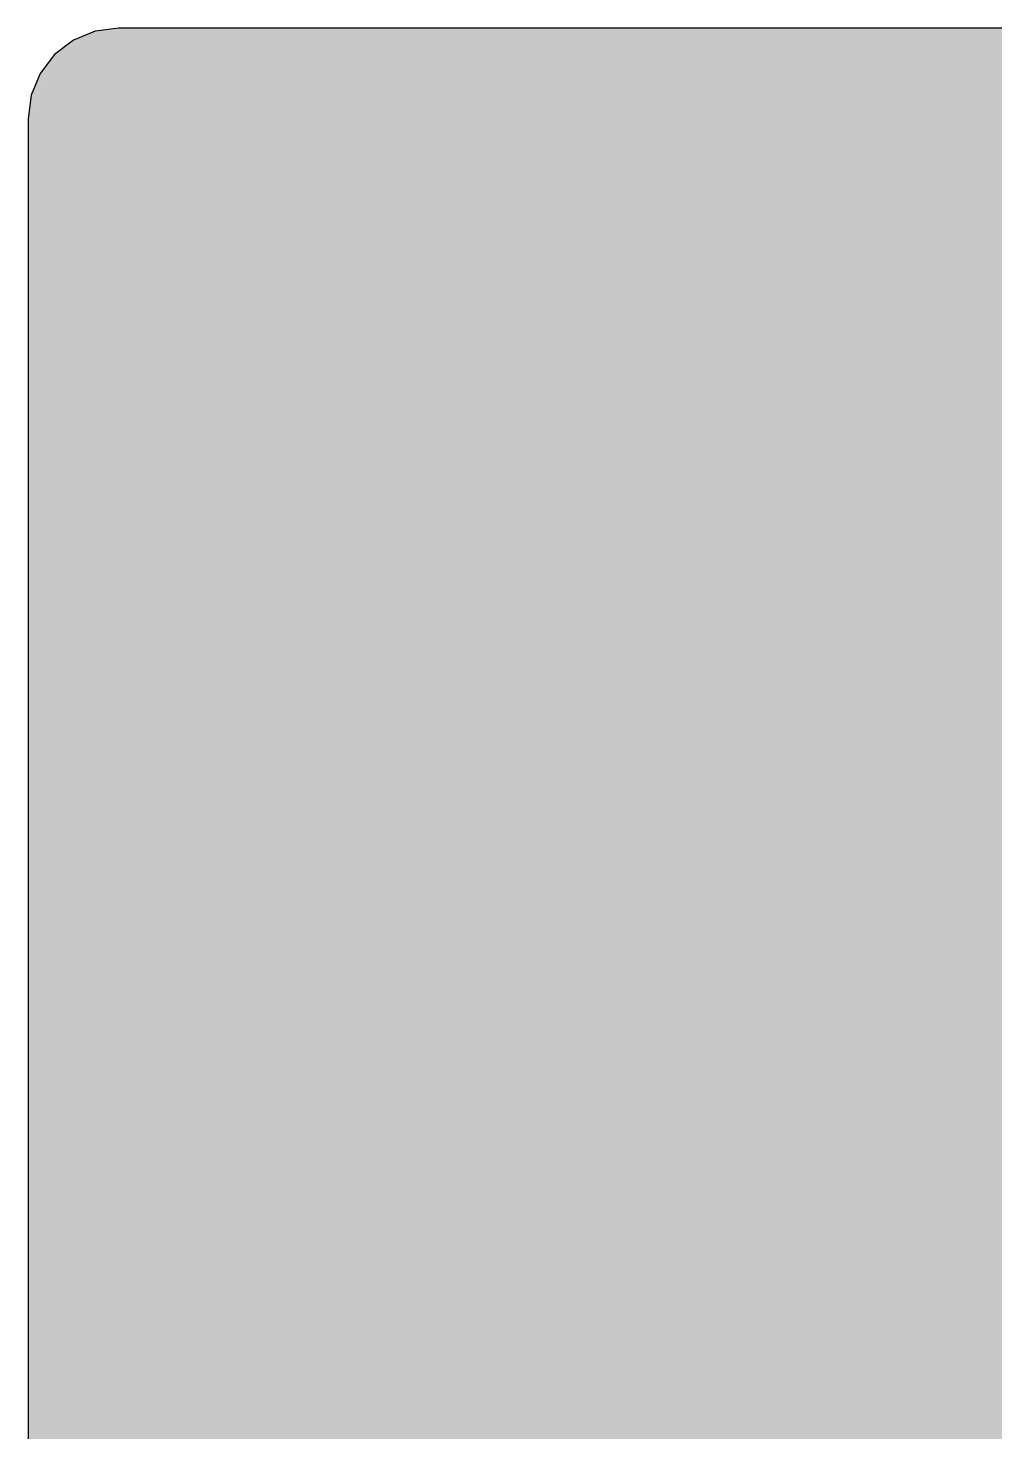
# Model space of a CAD drawing. Extents: x 0 to 756, y -25 to 420.
# Drawn here: x 331.659 to 332.726, y 314.625 to 316.173 of the extents above; entities that cross this region are included whole.
import ezdxf

# ---------------------------------------------------------------- set-up
doc = ezdxf.new("R2010")
doc.units = 0
doc.layers.get('0').update_dxf_attribs({"lineweight": 25})
doc.layers.add('0-Shading', color=7, linetype='Continuous', lineweight=25)

# ---------------------------------------------------------------- blocks, each defined once
blk = doc.blocks.new('Shading-A0T78ONBOY', base_point=(329.6628, 313.8124))
at = {"layer": '0-Shading', "color": 7, "true_color": 0xffffff}
for points in [[(331.6594, 316.0729), (331.7563, 316.0729), (331.7594, 316.1729)], [(331.6594, 316.0729), (331.7551, 316.0729), (331.7594, 316.1729)], [(331.6841, 314.4113), (342.2237, 314.4113), (331.7594, 316.1729)], [(331.6981, 314.2146), (333.4333, 314.2146), (331.7594, 316.1729)], [(331.756, 316.1696), (331.7335, 316.1696), (331.7594, 316.1729)], [(331.756, 316.1696), (331.7335, 316.1696), (331.7594, 316.1729)], [(333.4333, 314.2146), (331.7594, 316.1729), (345.5594, 316.1729)], [(342.2237, 314.4113), (345.6347, 314.4113), (331.7594, 316.1729)], [(345.6347, 314.4113), (331.7594, 316.1729), (345.5594, 316.1729)], [(331.6594, 316.0729), (331.756, 316.1696), (331.7335, 316.1696)], [(331.6594, 316.0729), (331.756, 316.1696), (331.7335, 316.1696)], [(331.6594, 316.0729), (331.7258, 316.1595), (331.7094, 316.1595)], [(331.6594, 316.0729), (331.7258, 316.1595), (331.7094, 316.1595)], [(331.7002, 316.1436), (331.6887, 316.1436), (331.7094, 316.1595)], [(331.7002, 316.1436), (331.6887, 316.1436), (331.7094, 316.1595)], [(331.7258, 316.1595), (331.7094, 316.1595), (331.7335, 316.1696)], [(331.7258, 316.1595), (331.7094, 316.1595), (331.7335, 316.1696)], [(331.6594, 316.0729), (331.7002, 316.1436), (331.6887, 316.1436)], [(331.6594, 316.0729), (331.7002, 316.1436), (331.6887, 316.1436)], [(331.6801, 316.123), (331.6728, 316.123), (331.6887, 316.1436)], [(331.6801, 316.123), (331.6728, 316.123), (331.6887, 316.1436)], [(331.6594, 316.0729), (331.6801, 316.123), (331.6728, 316.123)], [(331.6594, 316.0729), (331.6801, 316.123), (331.6728, 316.123)], [(331.6663, 316.0988), (331.6628, 316.0988), (331.6728, 316.123)], [(331.6663, 316.0988), (331.6628, 316.0988), (331.6728, 316.123)], [(331.6594, 316.0729), (331.6663, 316.0988), (331.6628, 316.0988)], [(331.6594, 316.0729), (331.6663, 316.0988), (331.6628, 316.0988)], [(331.6594, 314.2146), (331.6854, 314.2146), (331.6594, 316.0729)], [(331.6854, 314.2146), (331.6981, 314.2146), (331.6594, 316.0729)], [(331.6981, 314.2146), (331.6594, 316.0729), (331.7563, 316.0729)], [(331.6594, 314.4113), (331.6841, 314.4113), (331.6594, 316.0729)], [(331.6841, 314.4113), (331.6594, 316.0729), (331.7551, 316.0729)]]:
    blk.add_solid(points, dxfattribs=at)
blk = doc.blocks.new('3D-Objekt-A0T78OT1OY', base_point=(324.4794, 296.533))
at = {"color": 0, "lineweight": -2}
for p, q in [((331.7594, 316.1729), (331.7335, 316.1695)), ((331.7594, 316.1729), (331.7335, 316.1695)), ((345.5594, 316.1729), (331.7594, 316.1729)), ((345.5594, 316.1729), (331.7594, 316.1729)), ((331.7594, 316.1729), (331.7594, 316.1729)), ((331.7094, 316.1596), (331.6887, 316.1437)), ((331.7094, 316.1596), (331.6887, 316.1437)), ((331.7335, 316.1695), (331.7094, 316.1596)), ((331.7335, 316.1695), (331.7094, 316.1596)), ((331.6887, 316.1437), (331.6728, 316.1229)), ((331.6887, 316.1437), (331.6728, 316.1229)), ((331.6728, 316.1229), (331.6628, 316.0988)), ((331.6728, 316.1229), (331.6628, 316.0988)), ((331.6628, 316.0988), (331.6594, 316.0729)), ((331.6628, 316.0988), (331.6594, 316.0729)), ((331.6594, 316.0729), (331.6594, 313.8329)), ((331.6594, 316.0729), (331.6594, 313.9329)), ((331.6594, 316.0729), (331.6594, 316.0729))]:
    blk.add_line(p, q, dxfattribs=at)

msp = doc.modelspace()

# ---------------------------------------------------------------- block references
msp.add_blockref('Shading-A0T78ONBOY', (329.6628, 313.8124))
at = {"linetype": 'Continuous', "ltscale": 1.25}
msp.add_blockref('3D-Objekt-A0T78OT1OY', (324.4794, 296.533), dxfattribs=at)

doc.saveas('drawing.dxf')
